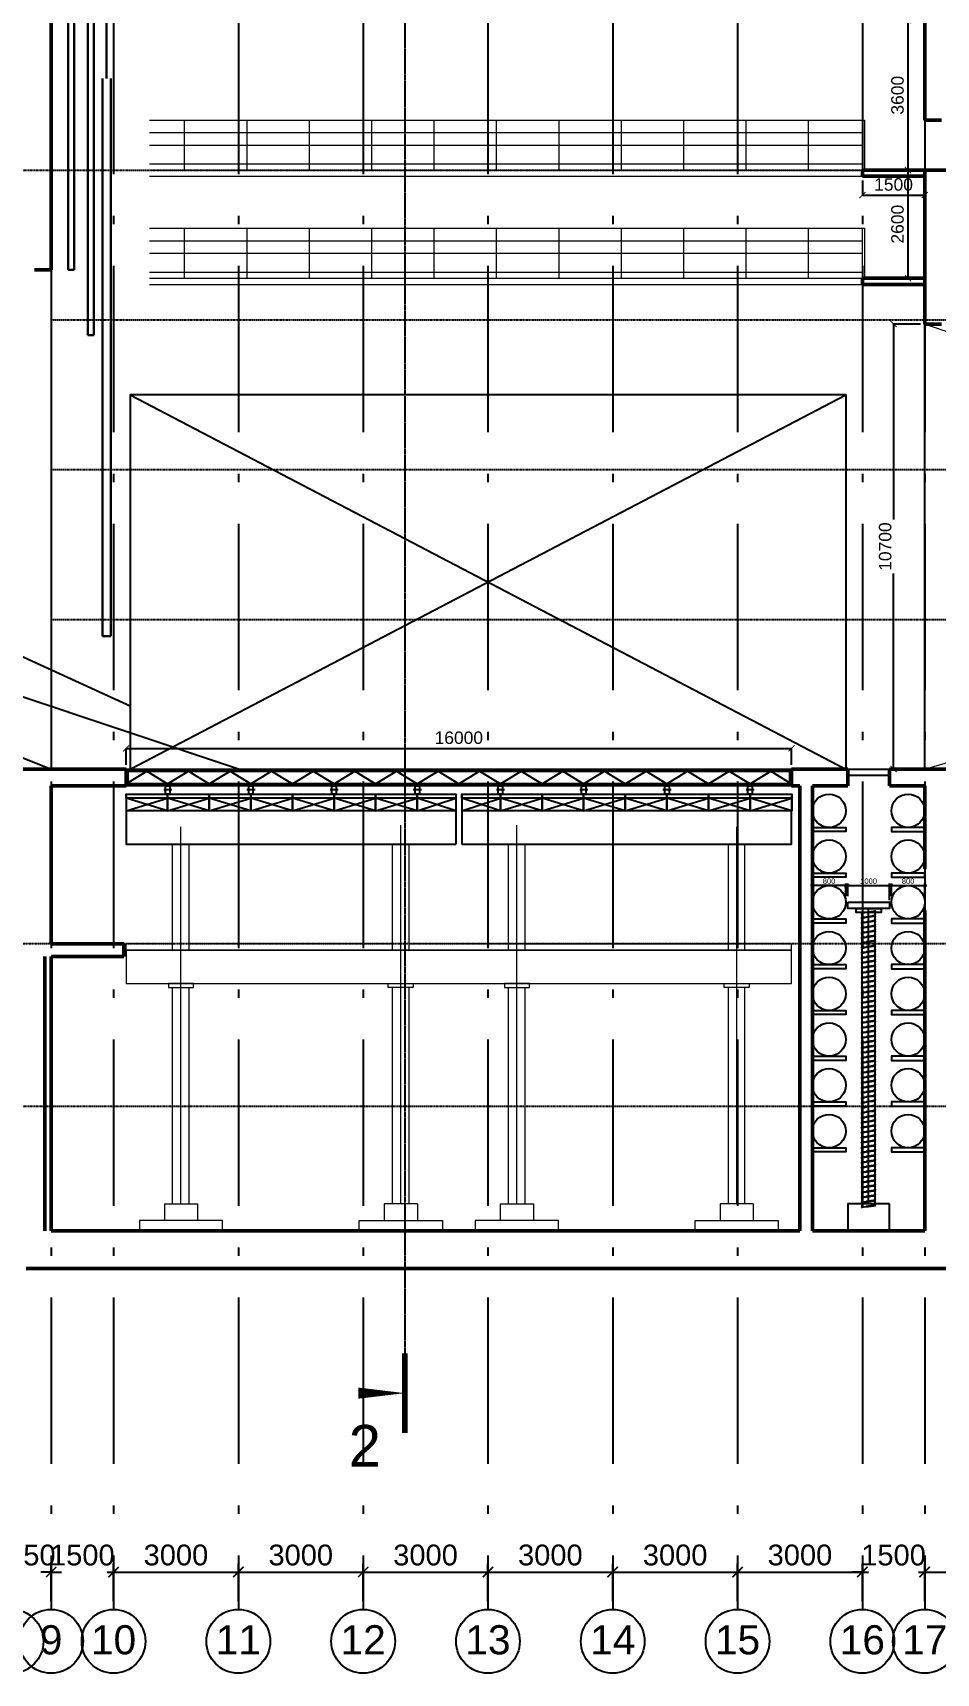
# Model space of a CAD drawing. Header units: millimetres. Extents: x 2558 to 253942, y 1343 to 186042.
# Drawn here: x 182560 to 204276, y 18686 to 58118 of the extents above; entities that cross this region are included whole.
import ezdxf
from ezdxf.enums import TextEntityAlignment as Align

# ---------------------------------------------------------------- set-up
doc = ezdxf.new("R2010")
doc.units = ezdxf.units.MM
for name, pattern in [('DASHED', [0.75, 0.5, -0.25]), ('DOT', [0.125, 0, -0.125]), ('OSY', [6200, 4000, -1000, 200, -1000])]:
    doc.linetypes.add(name, pattern=pattern)
for name, color, linetype in [('AKS-NUM', 3, 'Continuous'), ('axes', 40, 'OSY'), ('DIM', 4, 'Continuous'), ('dim100', 7, 'Continuous'), ('Light tech', 30, 'Continuous'), ('Mech', 7, 'Continuous'), ('P', 3, 'Continuous'), ('R', 7, 'Continuous')]:
    doc.layers.add(name, color=color, linetype=linetype)
for name, color, linetype, lineweight in [('FF', 7, 'Continuous', 20), ('ST', 5, 'Continuous', 50), ('Technology 2', 6, 'Continuous', 5), ('Wall', 5, 'Continuous', 50), ('Wall section', 4, 'Continuous', 30)]:
    doc.layers.add(name, color=color, linetype=linetype, lineweight=lineweight)
doc.styles.add('DIM100', font='arial.ttf')
doc.styles.add('dim200', font='arial.ttf')
doc.dimstyles.new('DIM 50', dxfattribs={"dimtxt": 130, "dimasz": 75, "dimexe": 50, "dimexo": 50, "dimgap": 40, "dimtad": 1, "dimdec": 0, "dimzin": 0, "dimdsep": 46, "dimtxsty": 'dim200', "dimblk": 'ARCHTICK', "dimcen": 50, "dimdle": 50, "dimclrd": 256, "dimclre": 256, "dimclrt": 256, "dimaunit": 1, "dimadec": 4, "dimazin": 0, "dimtfac": 1, "dimtdec": 0, "dimtix": 1, "dimtofl": 0, "dimtmove": 0, "dimatfit": 0, "dimldrblk": 'DOT', "dimfxl": 1, "dimtolj": 1, "dimtzin": 0, "dimarcsym": 0})
doc.dimstyles.new('DIM100', dxfattribs={"dimtxt": 300, "dimasz": 150, "dimexe": 0, "dimexo": 100, "dimgap": 100, "dimtad": 1, "dimdec": 0, "dimzin": 0, "dimdsep": 46, "dimtxsty": 'DIM100', "dimblk": 'ARCHTICK', "dimcen": 200, "dimdle": 0.5, "dimclrt": 256, "dimaunit": 1, "dimazin": 0, "dimtfac": 1, "dimtdec": 0, "dimtix": 1, "dimtofl": 0, "dimtmove": 2, "dimatfit": 0, "dimldrblk": 'DOT', "dimfxl": 0, "dimtvp": 1.5, "dimtolj": 1, "dimtzin": 0, "dimarcsym": 0})
doc.dimstyles.new('DIM200', dxfattribs={"dimtxt": 500, "dimasz": 250, "dimexe": 200, "dimexo": 200, "dimgap": 150, "dimtad": 1, "dimdec": 0, "dimzin": 0, "dimdsep": 46, "dimtxsty": 'dim200', "dimblk": 'ARCHTICK', "dimcen": 100, "dimdle": 150, "dimclrd": 256, "dimclre": 256, "dimclrt": 256, "dimaunit": 1, "dimadec": 4, "dimazin": 0, "dimtfac": 1, "dimtdec": 0, "dimtix": 1, "dimtofl": 0, "dimtmove": 0, "dimatfit": 0, "dimldrblk": 'DOT', "dimfxl": 200, "dimtolj": 1, "dimtzin": 0, "dimarcsym": 0})

# ---------------------------------------------------------------- blocks, each defined once
blk = doc.blocks.new('_ArchTick')
at = {"color": 0, "linetype": 'ByBlock', "const_width": 0.15}
blk.add_lwpolyline([(-0.5, -0.5), (0.5, 0.5)], dxfattribs=at)
blk = doc.blocks.new('*D434')
at = {"layer": 'Defpoints', "color": 0, "transparency": 16777216}
for p in [(203251, 51118), (204001, 51118), (204101, 40418)]:
    blk.add_point(p, dxfattribs=at)
at = {"layer": 'dim100', "color": 0, "lineweight": -2, "transparency": 16777216}
for p, q in [((203251, 51119), (203251, 46418)), ((203901, 51118), (203251, 51118)), ((203251, 40418), (203251, 45118)), ((204001, 40418), (203251, 40418))]:
    blk.add_line(p, q, dxfattribs=at)
at = {"layer": 'dim100', "color": 0, "lineweight": -2, "transparency": 16777216, "xscale": 150, "yscale": 150, "zscale": 150}
for p, rotation in [((203251, 51118), 90), ((203251, 40418), 270)]:
    blk.add_blockref('_ArchTick', p, dxfattribs=dict(at, rotation=rotation))
at = {"layer": 'dim100', "transparency": 16777216, "insert": (203051, 45768), "char_height": 300, "attachment_point": 5, "rotation": 90, "style": 'DIM100'}
blk.add_mtext('\\A1;10700', dxfattribs=at)
blk = doc.blocks.new('_Dot')
at = {"layer": 'P', "color": 0, "lineweight": -2}
blk.add_line((-0.5, 0), (-1, 0), dxfattribs=at)
at = {"layer": 'P', "color": 0, "const_width": 0.5}
blk.add_lwpolyline([(-0.25, 0, 1), (0.25, 0, 1)], format="xyb", close=True, dxfattribs=at)
blk = doc.blocks.new('vint')
blk.add_line((0, 0), (0, 120))
for points in [[(-175, 30), (-160, 40), (-120, 48), (-64, 54), (0, 60), (64, 66), (120, 72), (160, 80), (175, 90)], [(-175, 30), (-160, 19), (-160, -80)], [(-160, 19), (-146, 30), (-106, 40), (-51, 49), (13, 59), (61, 65)], [(175, -30), (160, -19), (160, 80)], [(-175, -90), (-160, -80), (-120, -72), (-64, -66), (0, -60), (64, -54), (120, -48), (160, -40), (175, -30)], [(160, -19), (146, -30), (106, -40), (51, -49), (-13, -59), (-61, -65)]]:
    blk.add_lwpolyline(points)
blk = doc.blocks.new('*D446')
at = {"layer": 'Defpoints', "color": 0, "transparency": 16777216}
for p in [(203151, 37618), (202151, 37318), (203151, 37218)]:
    blk.add_point(p, dxfattribs=at)
at = {"layer": 'Technology 2', "lineweight": -2, "transparency": 16777216}
for p, q in [((202101, 37618), (203201, 37618)), ((202151, 37368), (202151, 37668)), ((203151, 37268), (203151, 37668))]:
    blk.add_line(p, q, dxfattribs=at)
at = {"layer": 'Technology 2', "lineweight": -2, "transparency": 16777216, "xscale": 75, "yscale": 75, "zscale": 75, "rotation": 180}
blk.add_blockref('_ArchTick', (202151, 37618), dxfattribs=at)
at = {"layer": 'Technology 2', "lineweight": -2, "transparency": 16777216, "xscale": 75, "yscale": 75, "zscale": 75}
blk.add_blockref('_ArchTick', (203151, 37618), dxfattribs=at)
at = {"layer": 'Technology 2', "transparency": 16777216, "insert": (202651, 37724), "char_height": 130, "attachment_point": 5, "style": 'dim200'}
blk.add_mtext('\\A1;1000', dxfattribs=at)
blk = doc.blocks.new('*D437')
at = {"layer": 'Defpoints', "color": 0, "transparency": 16777216}
for p in [(200801, 40918), (184801, 40418), (200801, 40418)]:
    blk.add_point(p, dxfattribs=at)
at = {"layer": 'dim100', "color": 0, "lineweight": -2, "transparency": 16777216}
for p, q in [((184801, 40518), (184801, 40918)), ((184801, 40918), (200802, 40918)), ((200801, 40518), (200801, 40918))]:
    blk.add_line(p, q, dxfattribs=at)
at = {"layer": 'dim100', "color": 0, "lineweight": -2, "transparency": 16777216, "xscale": 150, "yscale": 150, "zscale": 150, "rotation": 180}
blk.add_blockref('_ArchTick', (184801, 40918), dxfattribs=at)
at = {"layer": 'dim100', "color": 0, "lineweight": -2, "transparency": 16777216, "xscale": 150, "yscale": 150, "zscale": 150}
blk.add_blockref('_ArchTick', (200801, 40918), dxfattribs=at)
at = {"layer": 'dim100', "transparency": 16777216, "insert": (192801, 41171), "char_height": 300, "attachment_point": 5, "style": 'DIM100'}
blk.add_mtext('\\A1;16000', dxfattribs=at)
blk = doc.blocks.new('*D423')
at = {"layer": 'Defpoints', "color": 0, "transparency": 16777216}
for p in [(202501, 54668), (204001, 54218), (204001, 54039)]:
    blk.add_point(p, dxfattribs=at)
at = {"layer": 'FF', "color": 0, "lineweight": -2, "transparency": 16777216}
for p, q in [((202501, 54568), (202501, 54218)), ((202501, 54218), (204002, 54218)), ((204001, 54139), (204001, 54218))]:
    blk.add_line(p, q, dxfattribs=at)
at = {"layer": 'FF', "color": 0, "lineweight": -2, "transparency": 16777216, "xscale": 150, "yscale": 150, "zscale": 150, "rotation": 180}
blk.add_blockref('_ArchTick', (202501, 54218), dxfattribs=at)
at = {"layer": 'FF', "color": 0, "lineweight": -2, "transparency": 16777216, "xscale": 150, "yscale": 150, "zscale": 150}
blk.add_blockref('_ArchTick', (204001, 54218), dxfattribs=at)
at = {"layer": 'FF', "transparency": 16777216, "insert": (203251, 54471), "char_height": 300, "attachment_point": 5, "style": 'DIM100'}
blk.add_mtext('\\A1;1500', dxfattribs=at)
blk = doc.blocks.new('*D407')
at = {"layer": 'Defpoints', "color": 0, "transparency": 16777216}
for p in [(210001, 21118), (204001, 20218), (210001, 20218)]:
    blk.add_point(p, dxfattribs=at)
at = {"layer": 'DIM', "lineweight": -2, "transparency": 16777216}
for p, q in [((204001, 20418), (204001, 21318)), ((210001, 20418), (210001, 21318)), ((203851, 21118), (210151, 21118))]:
    blk.add_line(p, q, dxfattribs=at)
at = {"layer": 'DIM', "lineweight": -2, "transparency": 16777216, "xscale": 250, "yscale": 250, "zscale": 250, "rotation": 180}
blk.add_blockref('_ArchTick', (204001, 21118), dxfattribs=at)
at = {"layer": 'DIM', "lineweight": -2, "transparency": 16777216, "xscale": 250, "yscale": 250, "zscale": 250}
blk.add_blockref('_ArchTick', (210001, 21118), dxfattribs=at)
at = {"layer": 'DIM', "transparency": 16777216, "insert": (207001, 21523), "char_height": 500, "attachment_point": 5, "style": 'dim200'}
blk.add_mtext('\\A1;6000', dxfattribs=at)
blk = doc.blocks.new('*D408')
at = {"layer": 'Defpoints', "color": 0, "transparency": 16777216}
for p in [(187501, 21118), (184501, 20218), (187501, 20218)]:
    blk.add_point(p, dxfattribs=at)
at = {"layer": 'DIM', "lineweight": -2, "transparency": 16777216}
for p, q in [((184501, 20418), (184501, 21318)), ((187501, 20418), (187501, 21318)), ((184351, 21118), (187651, 21118))]:
    blk.add_line(p, q, dxfattribs=at)
at = {"layer": 'DIM', "lineweight": -2, "transparency": 16777216, "xscale": 250, "yscale": 250, "zscale": 250, "rotation": 180}
blk.add_blockref('_ArchTick', (184501, 21118), dxfattribs=at)
at = {"layer": 'DIM', "lineweight": -2, "transparency": 16777216, "xscale": 250, "yscale": 250, "zscale": 250}
blk.add_blockref('_ArchTick', (187501, 21118), dxfattribs=at)
at = {"layer": 'DIM', "transparency": 16777216, "insert": (186001, 21524), "char_height": 500, "attachment_point": 5, "style": 'dim200'}
blk.add_mtext('\\A1;3000', dxfattribs=at)
blk = doc.blocks.new('*D414')
at = {"layer": 'Defpoints', "color": 0, "transparency": 16777216}
for p in [(196501, 21118), (193501, 20218), (196501, 20218)]:
    blk.add_point(p, dxfattribs=at)
at = {"layer": 'DIM', "lineweight": -2, "transparency": 16777216}
for p, q in [((193501, 20418), (193501, 21318)), ((196501, 20418), (196501, 21318)), ((193351, 21118), (196651, 21118))]:
    blk.add_line(p, q, dxfattribs=at)
at = {"layer": 'DIM', "lineweight": -2, "transparency": 16777216, "xscale": 250, "yscale": 250, "zscale": 250, "rotation": 180}
blk.add_blockref('_ArchTick', (193501, 21118), dxfattribs=at)
at = {"layer": 'DIM', "lineweight": -2, "transparency": 16777216, "xscale": 250, "yscale": 250, "zscale": 250}
blk.add_blockref('_ArchTick', (196501, 21118), dxfattribs=at)
at = {"layer": 'DIM', "transparency": 16777216, "insert": (195001, 21524), "char_height": 500, "attachment_point": 5, "style": 'dim200'}
blk.add_mtext('\\A1;3000', dxfattribs=at)
blk = doc.blocks.new('*D415')
at = {"layer": 'Defpoints', "color": 0, "transparency": 16777216}
for p in [(199501, 21118), (196501, 20218), (199501, 20218)]:
    blk.add_point(p, dxfattribs=at)
at = {"layer": 'DIM', "lineweight": -2, "transparency": 16777216}
for p, q in [((196501, 20418), (196501, 21318)), ((199501, 20418), (199501, 21318)), ((196351, 21118), (199651, 21118))]:
    blk.add_line(p, q, dxfattribs=at)
at = {"layer": 'DIM', "lineweight": -2, "transparency": 16777216, "xscale": 250, "yscale": 250, "zscale": 250, "rotation": 180}
blk.add_blockref('_ArchTick', (196501, 21118), dxfattribs=at)
at = {"layer": 'DIM', "lineweight": -2, "transparency": 16777216, "xscale": 250, "yscale": 250, "zscale": 250}
blk.add_blockref('_ArchTick', (199501, 21118), dxfattribs=at)
at = {"layer": 'DIM', "transparency": 16777216, "insert": (198001, 21524), "char_height": 500, "attachment_point": 5, "style": 'dim200'}
blk.add_mtext('\\A1;3000', dxfattribs=at)
blk = doc.blocks.new('*D417')
at = {"layer": 'Defpoints', "color": 0, "transparency": 16777216}
for p in [(204001, 21118), (202501, 20218), (204001, 20218)]:
    blk.add_point(p, dxfattribs=at)
at = {"layer": 'DIM', "lineweight": -2, "transparency": 16777216}
for p, q in [((202501, 20418), (202501, 21318)), ((204001, 20418), (204001, 21318)), ((202501, 21118), (202251, 21118)), ((204001, 21118), (204251, 21118))]:
    blk.add_line(p, q, dxfattribs=at)
at = {"layer": 'DIM', "lineweight": -2, "transparency": 16777216, "xscale": 250, "yscale": 250, "zscale": 250}
blk.add_blockref('_ArchTick', (202501, 21118), dxfattribs=at)
at = {"layer": 'DIM', "lineweight": -2, "transparency": 16777216, "xscale": 250, "yscale": 250, "zscale": 250, "rotation": 180}
blk.add_blockref('_ArchTick', (204001, 21118), dxfattribs=at)
at = {"layer": 'DIM', "transparency": 16777216, "insert": (203251, 21523), "char_height": 500, "attachment_point": 5, "style": 'dim200'}
blk.add_mtext('\\A1;1500', dxfattribs=at)
blk = doc.blocks.new('*D418')
at = {"layer": 'Defpoints', "color": 0, "transparency": 16777216}
for p in [(202501, 21118), (199501, 20218), (202501, 20218)]:
    blk.add_point(p, dxfattribs=at)
at = {"layer": 'DIM', "lineweight": -2, "transparency": 16777216}
for p, q in [((199501, 20418), (199501, 21318)), ((202501, 20418), (202501, 21318)), ((199351, 21118), (202651, 21118))]:
    blk.add_line(p, q, dxfattribs=at)
at = {"layer": 'DIM', "lineweight": -2, "transparency": 16777216, "xscale": 250, "yscale": 250, "zscale": 250, "rotation": 180}
blk.add_blockref('_ArchTick', (199501, 21118), dxfattribs=at)
at = {"layer": 'DIM', "lineweight": -2, "transparency": 16777216, "xscale": 250, "yscale": 250, "zscale": 250}
blk.add_blockref('_ArchTick', (202501, 21118), dxfattribs=at)
at = {"layer": 'DIM', "transparency": 16777216, "insert": (201001, 21524), "char_height": 500, "attachment_point": 5, "style": 'dim200'}
blk.add_mtext('\\A1;3000', dxfattribs=at)
blk = doc.blocks.new('*D419')
at = {"layer": 'Defpoints', "color": 0, "transparency": 16777216}
for p in [(190501, 21118), (187501, 20218), (190501, 20218)]:
    blk.add_point(p, dxfattribs=at)
at = {"layer": 'DIM', "lineweight": -2, "transparency": 16777216}
for p, q in [((187501, 20418), (187501, 21318)), ((190501, 20418), (190501, 21318)), ((187351, 21118), (190651, 21118))]:
    blk.add_line(p, q, dxfattribs=at)
at = {"layer": 'DIM', "lineweight": -2, "transparency": 16777216, "xscale": 250, "yscale": 250, "zscale": 250, "rotation": 180}
blk.add_blockref('_ArchTick', (187501, 21118), dxfattribs=at)
at = {"layer": 'DIM', "lineweight": -2, "transparency": 16777216, "xscale": 250, "yscale": 250, "zscale": 250}
blk.add_blockref('_ArchTick', (190501, 21118), dxfattribs=at)
at = {"layer": 'DIM', "transparency": 16777216, "insert": (189001, 21524), "char_height": 500, "attachment_point": 5, "style": 'dim200'}
blk.add_mtext('\\A1;3000', dxfattribs=at)
blk = doc.blocks.new('*D420')
at = {"layer": 'Defpoints', "color": 0, "transparency": 16777216}
for p in [(193501, 21118), (190501, 20218), (193501, 20218)]:
    blk.add_point(p, dxfattribs=at)
at = {"layer": 'DIM', "lineweight": -2, "transparency": 16777216}
for p, q in [((190501, 20418), (190501, 21318)), ((193501, 20418), (193501, 21318)), ((190351, 21118), (193651, 21118))]:
    blk.add_line(p, q, dxfattribs=at)
at = {"layer": 'DIM', "lineweight": -2, "transparency": 16777216, "xscale": 250, "yscale": 250, "zscale": 250, "rotation": 180}
blk.add_blockref('_ArchTick', (190501, 21118), dxfattribs=at)
at = {"layer": 'DIM', "lineweight": -2, "transparency": 16777216, "xscale": 250, "yscale": 250, "zscale": 250}
blk.add_blockref('_ArchTick', (193501, 21118), dxfattribs=at)
at = {"layer": 'DIM', "transparency": 16777216, "insert": (192001, 21524), "char_height": 500, "attachment_point": 5, "style": 'dim200'}
blk.add_mtext('\\A1;3000', dxfattribs=at)
blk = doc.blocks.new('*D481')
at = {"layer": 'Defpoints', "color": 0, "transparency": 16777216}
for p in [(201301, 37618), (201301, 37318), (202101, 37318)]:
    blk.add_point(p, dxfattribs=at)
at = {"layer": 'Technology 2', "lineweight": -2, "transparency": 16777216}
for p, q in [((202151, 37618), (201251, 37618)), ((201301, 37368), (201301, 37668)), ((202101, 37368), (202101, 37668))]:
    blk.add_line(p, q, dxfattribs=at)
at = {"layer": 'Technology 2', "lineweight": -2, "transparency": 16777216, "xscale": 75, "yscale": 75, "zscale": 75, "rotation": 180}
blk.add_blockref('_ArchTick', (201301, 37618), dxfattribs=at)
at = {"layer": 'Technology 2', "lineweight": -2, "transparency": 16777216, "xscale": 75, "yscale": 75, "zscale": 75}
blk.add_blockref('_ArchTick', (202101, 37618), dxfattribs=at)
at = {"layer": 'Technology 2', "transparency": 16777216, "insert": (201701, 37724), "char_height": 130, "attachment_point": 5, "style": 'dim200'}
blk.add_mtext('\\A1;800', dxfattribs=at)
blk = doc.blocks.new('*D287')
at = {"layer": 'Defpoints', "color": 0, "transparency": 16777216}
for p in [(203101, 58418), (203600, 58418), (203101, 54818)]:
    blk.add_point(p, dxfattribs=at)
at = {"layer": 'dim100', "color": 0, "lineweight": -2, "transparency": 16777216}
for p, q in [((203201, 58418), (203600, 58418)), ((203600, 54818), (203600, 58419)), ((203201, 54818), (203600, 54818))]:
    blk.add_line(p, q, dxfattribs=at)
at = {"layer": 'dim100', "color": 0, "lineweight": -2, "transparency": 16777216, "xscale": 150, "yscale": 150, "zscale": 150}
for p, rotation in [((203600, 58418), 90), ((203600, 54818), 270)]:
    blk.add_blockref('_ArchTick', p, dxfattribs=dict(at, rotation=rotation))
at = {"layer": 'dim100', "transparency": 16777216, "insert": (203347, 56618), "char_height": 300, "attachment_point": 5, "rotation": 90, "style": 'DIM100'}
blk.add_mtext('\\A1;3600', dxfattribs=at)
blk = doc.blocks.new('*D294')
at = {"layer": 'Defpoints', "color": 0, "transparency": 16777216}
for p in [(203251, 54818), (203600, 54818), (203251, 52218)]:
    blk.add_point(p, dxfattribs=at)
at = {"layer": 'FF', "color": 0, "lineweight": -2, "transparency": 16777216}
for p, q in [((203351, 54818), (203600, 54818)), ((203600, 52218), (203600, 54819)), ((203351, 52218), (203600, 52218))]:
    blk.add_line(p, q, dxfattribs=at)
at = {"layer": 'FF', "color": 0, "lineweight": -2, "transparency": 16777216, "xscale": 150, "yscale": 150, "zscale": 150}
for p, rotation in [((203600, 54818), 90), ((203600, 52218), 270)]:
    blk.add_blockref('_ArchTick', p, dxfattribs=dict(at, rotation=rotation))
at = {"layer": 'FF', "transparency": 16777216, "insert": (203347, 53518), "char_height": 300, "attachment_point": 5, "rotation": 90, "style": 'DIM100'}
blk.add_mtext('\\A1;2600', dxfattribs=at)
blk = doc.blocks.new('*D326')
at = {"layer": 'Defpoints', "color": 0, "transparency": 16777216}
for p in [(204001, 37618), (203201, 37318), (204001, 37318)]:
    blk.add_point(p, dxfattribs=at)
at = {"layer": 'Technology 2', "lineweight": -2, "transparency": 16777216}
for p, q in [((203151, 37618), (204051, 37618)), ((203201, 37368), (203201, 37668)), ((204001, 37368), (204001, 37668))]:
    blk.add_line(p, q, dxfattribs=at)
at = {"layer": 'Technology 2', "lineweight": -2, "transparency": 16777216, "xscale": 75, "yscale": 75, "zscale": 75, "rotation": 180}
blk.add_blockref('_ArchTick', (203201, 37618), dxfattribs=at)
at = {"layer": 'Technology 2', "lineweight": -2, "transparency": 16777216, "xscale": 75, "yscale": 75, "zscale": 75}
blk.add_blockref('_ArchTick', (204001, 37618), dxfattribs=at)
at = {"layer": 'Technology 2', "transparency": 16777216, "insert": (203601, 37724), "char_height": 130, "attachment_point": 5, "style": 'dim200'}
blk.add_mtext('\\A1;800', dxfattribs=at)
blk = doc.blocks.new('*D331')
at = {"layer": 'Defpoints', "color": 0, "transparency": 16777216}
for p in [(184501, 21118), (183001, 20218), (184501, 20218)]:
    blk.add_point(p, dxfattribs=at)
at = {"layer": 'DIM', "lineweight": -2, "transparency": 16777216}
for p, q in [((183001, 20418), (183001, 21318)), ((184501, 20418), (184501, 21318)), ((183001, 21118), (182751, 21118)), ((184501, 21118), (184751, 21118))]:
    blk.add_line(p, q, dxfattribs=at)
at = {"layer": 'DIM', "lineweight": -2, "transparency": 16777216, "xscale": 250, "yscale": 250, "zscale": 250}
blk.add_blockref('_ArchTick', (183001, 21118), dxfattribs=at)
at = {"layer": 'DIM', "lineweight": -2, "transparency": 16777216, "xscale": 250, "yscale": 250, "zscale": 250, "rotation": 180}
blk.add_blockref('_ArchTick', (184501, 21118), dxfattribs=at)
at = {"layer": 'DIM', "transparency": 16777216, "insert": (183751, 21523), "char_height": 500, "attachment_point": 5, "style": 'dim200'}
blk.add_mtext('\\A1;1500', dxfattribs=at)
blk = doc.blocks.new('*D333')
at = {"layer": 'Defpoints', "color": 0, "transparency": 16777216}
for p in [(183001, 21118), (182051, 20218), (183001, 20218)]:
    blk.add_point(p, dxfattribs=at)
at = {"layer": 'DIM', "lineweight": -2, "transparency": 16777216}
for p, q in [((182051, 20418), (182051, 21318)), ((183001, 20418), (183001, 21318)), ((182051, 21118), (181801, 21118)), ((183001, 21118), (183251, 21118))]:
    blk.add_line(p, q, dxfattribs=at)
at = {"layer": 'DIM', "lineweight": -2, "transparency": 16777216, "xscale": 250, "yscale": 250, "zscale": 250}
blk.add_blockref('_ArchTick', (182051, 21118), dxfattribs=at)
at = {"layer": 'DIM', "lineweight": -2, "transparency": 16777216, "xscale": 250, "yscale": 250, "zscale": 250, "rotation": 180}
blk.add_blockref('_ArchTick', (183001, 21118), dxfattribs=at)
at = {"layer": 'DIM', "transparency": 16777216, "insert": (182526, 21523), "char_height": 500, "attachment_point": 5, "style": 'dim200'}
blk.add_mtext('\\A1;950', dxfattribs=at)

msp = doc.modelspace()

# ---------------------------------------------------------------- linework, layer by layer
at = {"layer": 'AKS-NUM'}
for centre in [(182051.1, 19452.2), (183001.1, 19452.2), (184501.1, 19452.2), (187501.1, 19452.2), (190501.1, 19452.2), (193501.1, 19452.2), (196501.1, 19452.2), (199501.1, 19452.2), (202501.1, 19452.2), (204001.1, 19452.2)]:
    msp.add_circle(centre, 765.9, dxfattribs=at)
at = {"layer": 'axes'}
for p, q in [((183001.4, 77318.1), (183001.4, 20218.1)), ((184501.4, 77318.1), (184501.4, 20218.1)), ((187501.4, 77318.1), (187501.4, 20218.1)), ((190501.4, 77318.1), (190501.4, 20218.1)), ((196501.4, 77318.1), (196501.4, 20218.1)), ((199501.4, 77318.1), (199501.4, 20218.1)), ((202501.4, 77318.1), (202501.4, 20218.1)), ((204001.4, 77318.1), (204001.4, 20218.1))]:
    msp.add_line(p, q, dxfattribs=at)
at = {"layer": 'axes', "color": 7}
msp.add_line((193501.4, 77318.1), (193501.4, 20218.1), dxfattribs=at)
at = {"layer": 'axes', "linetype": 'DOT'}
for p, q in [((126751.4, 54818.1), (249501.4, 54818.1)), ((183001.4, 51218.1), (249501.4, 51218.1)), ((183001.4, 47618.1), (249501.4, 47618.1)), ((183001.4, 44018.1), (249501.4, 44018.1)), ((248751.4, 36218.1), (126751.4, 36218.1)), ((126751.4, 32318.1), (249501.4, 32318.1))]:
    msp.add_line(p, q, dxfattribs=at)
at = {"layer": 'FF', "linetype": 'Continuous', "lineweight": 20}
for p, q in [((185367.1, 56018.1), (202501.4, 56018.1)), ((186201.4, 56018.1), (186201.4, 54818.1)), ((187701.4, 56018.1), (187701.4, 54818.1)), ((189201.4, 56018.1), (189201.4, 54818.1)), ((190701.4, 56018.1), (190701.4, 54818.1)), ((192201.4, 56018.1), (192201.4, 54818.1)), ((193701.4, 56018.1), (193701.4, 54818.1)), ((195201.4, 56018.1), (195201.4, 54818.1)), ((196701.4, 56018.1), (196701.4, 54818.1)), ((198201.4, 56018.1), (198201.4, 54818.1)), ((199701.4, 56018.1), (199701.4, 54818.1)), ((201201.4, 56018.1), (201201.4, 54818.1)), ((202501.4, 54818.1), (202501.4, 56018.1)), ((202501.4, 56018.1), (202551.4, 56018.1)), ((202551.4, 56018.1), (202551.4, 54818.1)), ((185367.1, 55718.1), (202501.4, 55718.1)), ((185367.1, 55418.1), (202501.4, 55418.1)), ((185367.1, 54968.1), (202501.4, 54968.1)), ((185367.1, 54818.1), (202501.4, 54818.1)), ((202551.4, 54818.1), (202501.4, 54818.1)), ((185367.1, 54668.1), (202501.4, 54668.1)), ((185367.1, 53418.1), (202501.4, 53418.1)), ((186201.4, 53418.1), (186201.4, 52218.1)), ((187701.4, 53418.1), (187701.4, 52218.1)), ((189201.4, 53418.1), (189201.4, 52218.1)), ((190701.4, 53418.1), (190701.4, 52218.1)), ((192201.4, 53418.1), (192201.4, 52218.1)), ((193701.4, 53418.1), (193701.4, 52218.1)), ((195201.4, 53418.1), (195201.4, 52218.1)), ((196701.4, 53418.1), (196701.4, 52218.1)), ((198201.4, 53418.1), (198201.4, 52218.1)), ((199701.4, 53418.1), (199701.4, 52218.1)), ((201201.4, 53418.1), (201201.4, 52218.1)), ((202501.4, 52218.1), (202501.4, 53418.1)), ((202501.4, 53418.1), (202551.4, 53418.1)), ((202551.4, 53418.1), (202551.4, 52218.1)), ((185367.1, 53118.1), (202501.4, 53118.1)), ((185367.1, 52818.1), (202501.4, 52818.1)), ((185367.1, 52368.1), (202501.4, 52368.1)), ((185367.1, 52218.1), (202501.4, 52218.1)), ((185367.1, 52068.1), (202501.4, 52068.1)), ((202551.4, 52218.1), (202501.4, 52218.1))]:
    msp.add_line(p, q, dxfattribs=at)
at = {"layer": 'Light tech'}
msp.add_line((155188.4, 55502), (184915.4, 41931.3), dxfattribs=at)
at = {"layer": 'Light tech', "ltscale": 0.5}
msp.add_lwpolyline([(154952.3, 51665.4), (183001.4, 40418.1)], dxfattribs=at)
at = {"layer": 'Light tech'}
msp.add_lwpolyline([(187501.4, 40418.1), (154901.5, 51317.8), (181001.4, 40418.1), (154901.5, 51317.8), (177001.4, 40418.1)], dxfattribs=at)
at = {"layer": 'Mech'}
for points in [[(202351.4, 37068.1), (202951.4, 37068.1), (202951.4, 36968.1), (202351.4, 36968.1)], [(203151.4, 29968.1), (202151.4, 29968.1), (202151.4, 29318.1), (203151.4, 29318.1)]]:
    msp.add_lwpolyline(points, close=True, dxfattribs=at)
for centre in [(201701.4, 39418.1), (203601.4, 39418.1), (201701.4, 38318.1), (203601.4, 38318.1), (201701.4, 37218.1), (203601.4, 37218.1), (201701.4, 36118.1), (203601.4, 36118.1), (201701.4, 35018.1), (203601.4, 35018.1), (201701.4, 33918.1), (203601.4, 33918.1), (201701.4, 32818.1), (203601.4, 32818.1), (201701.4, 31718.1), (203601.4, 31718.1)]:
    msp.add_circle(centre, 400, dxfattribs=at)
at = {"layer": 'P'}
for p, q in [((183001.4, 52418.1), (183001.4, 40418.1)), ((204001.4, 40418.1), (204001.4, 51118.1)), ((184901.4, 49418.1), (184901.4, 40418.1)), ((202101.4, 49418.1), (185201.4, 49418.1)), ((202101.4, 49418.1), (202101.4, 40418.1)), ((126751.4, 40418.1), (247551.4, 40418.1)), ((184801.4, 40418.1), (200801.4, 40418.1)), ((200801.4, 40018.1), (184801.4, 40018.1)), ((185902, 39918.1), (185707.5, 39918.1)), ((187902, 39918.1), (187707.5, 39918.1)), ((189902, 39918.1), (189707.5, 39918.1)), ((191902, 39918.1), (191707.5, 39918.1)), ((193902, 39918.1), (193707.5, 39918.1)), ((195902, 39918.1), (195707.5, 39918.1)), ((197903.3, 39918.1), (197708.9, 39918.1)), ((199902, 39918.1), (199707.5, 39918.1)), ((184801.4, 39818.1), (184801.4, 39418.1)), ((185801.4, 39418.1), (185801.4, 39818.1)), ((185801.4, 39818.1), (185801.4, 39418.1)), ((186801.4, 39418.1), (186801.4, 39818.1)), ((186801.4, 39818.1), (186801.4, 39418.1)), ((187801.4, 39418.1), (187801.4, 39818.1)), ((187801.4, 39818.1), (187801.4, 39418.1)), ((188801.4, 39418.1), (188801.4, 39818.1)), ((188801.4, 39818.1), (188801.4, 39418.1)), ((189801.4, 39418.1), (189801.4, 39818.1)), ((189801.4, 39818.1), (189801.4, 39418.1)), ((190801.4, 39418.1), (190801.4, 39818.1)), ((190801.4, 39818.1), (190801.4, 39418.1)), ((191801.4, 39418.1), (191801.4, 39818.1)), ((191801.4, 39818.1), (191801.4, 39418.1)), ((192725.9, 39818.1), (192725.9, 38618.1)), ((192876.9, 39818.1), (192876.9, 38618.1)), ((193801.4, 39418.1), (193801.4, 39818.1)), ((193801.4, 39818.1), (193801.4, 39418.1)), ((194801.4, 39418.1), (194801.4, 39818.1)), ((194801.4, 39818.1), (194801.4, 39418.1)), ((195801.4, 39418.1), (195801.4, 39818.1)), ((195801.4, 39818.1), (195801.4, 39418.1)), ((196801.4, 39418.1), (196801.4, 39818.1)), ((196801.4, 39818.1), (196801.4, 39418.1)), ((197801.4, 39418.1), (197801.4, 39818.1)), ((197802.7, 39818.1), (197802.7, 39418.1)), ((198802.7, 39418.1), (198802.7, 39818.1)), ((198802.7, 39818.1), (198802.7, 39418.1)), ((199802.7, 39418.1), (199802.7, 39818.1)), ((199802.7, 39818.1), (199802.7, 39418.1)), ((200802.7, 39418.1), (200802.7, 39818.1))]:
    msp.add_line(p, q, dxfattribs=at)
for points in [[(184901.4, 40418.1), (202101.4, 49418.1), (184901.4, 49418.1), (202101.4, 40418.1)], [(184801.4, 40068.1), (185301.4, 40368.1), (185801.4, 40068.1), (186301.4, 40368.1), (186801.4, 40068.1), (187301.4, 40368.1), (187801.4, 40068.1), (188301.4, 40368.1), (188801.4, 40068.1), (189301.4, 40368.1), (189801.4, 40068.1), (190301.4, 40368.1), (190801.4, 40068.1), (191301.4, 40368.1), (191801.4, 40068.1), (192301.4, 40368.1), (192801.4, 40068.1), (193301.4, 40368.1), (193801.4, 40068.1), (194301.4, 40368.1), (194801.4, 40068.1), (195301.4, 40368.1), (195801.4, 40068.1), (196301.4, 40368.1), (196801.4, 40068.1), (197301.4, 40368.1), (197801.4, 40068.1), (198301.4, 40368.1), (198801.4, 40068.1), (199301.4, 40368.1), (199801.4, 40068.1), (200301.4, 40368.1), (200801.4, 40068.1)], [(184801.4, 39418.1), (185801.4, 39718.1), (184801.4, 39718.1), (184801.4, 39818.1), (185801.4, 39818.1), (185801.4, 39418.1), (184801.4, 39718.1)], [(185801.4, 39418.1), (186801.4, 39718.1), (185801.4, 39718.1), (185801.4, 39818.1), (186801.4, 39818.1), (186801.4, 39418.1), (185801.4, 39718.1)], [(186801.4, 39418.1), (187801.4, 39718.1), (186801.4, 39718.1), (186801.4, 39818.1), (187801.4, 39818.1), (187801.4, 39418.1), (186801.4, 39718.1)], [(187801.4, 39418.1), (188801.4, 39718.1), (187801.4, 39718.1), (187801.4, 39818.1), (188801.4, 39818.1), (188801.4, 39418.1), (187801.4, 39718.1)], [(188801.4, 39418.1), (189801.4, 39718.1), (188801.4, 39718.1), (188801.4, 39818.1), (189801.4, 39818.1), (189801.4, 39418.1), (188801.4, 39718.1)], [(189801.4, 39418.1), (190801.4, 39718.1), (189801.4, 39718.1), (189801.4, 39818.1), (190801.4, 39818.1), (190801.4, 39418.1), (189801.4, 39718.1)], [(190801.4, 39418.1), (191801.4, 39718.1), (190801.4, 39718.1), (190801.4, 39818.1), (191801.4, 39818.1), (191801.4, 39418.1), (190801.4, 39718.1)], [(191801.4, 39418.1), (192725.9, 39718.1), (191801.4, 39718.1), (191801.4, 39818.1), (192725.9, 39818.1), (192725.9, 39418.1), (191801.4, 39718.1)], [(192876.9, 39418.1), (193801.4, 39718.1), (192876.9, 39718.1), (192876.9, 39818.1), (193801.4, 39818.1), (193801.4, 39418.1), (192876.9, 39718.1)], [(193801.4, 39418.1), (194801.4, 39718.1), (193801.4, 39718.1), (193801.4, 39818.1), (194801.4, 39818.1), (194801.4, 39418.1), (193801.4, 39718.1)], [(194801.4, 39418.1), (195801.4, 39718.1), (194801.4, 39718.1), (194801.4, 39818.1), (195801.4, 39818.1), (195801.4, 39418.1), (194801.4, 39718.1)], [(195801.4, 39418.1), (196801.4, 39718.1), (195801.4, 39718.1), (195801.4, 39818.1), (196801.4, 39818.1), (196801.4, 39418.1), (195801.4, 39718.1)], [(196801.4, 39418.1), (197801.4, 39718.1), (196801.4, 39718.1), (196801.4, 39818.1), (197801.4, 39818.1), (197801.4, 39418.1), (196801.4, 39718.1)], [(197802.7, 39418.1), (198802.7, 39718.1), (197802.7, 39718.1), (197802.7, 39818.1), (198802.7, 39818.1), (198802.7, 39418.1), (197802.7, 39718.1)], [(198802.7, 39418.1), (199802.7, 39718.1), (198802.7, 39718.1), (198802.7, 39818.1), (199802.7, 39818.1), (199802.7, 39418.1), (198802.7, 39718.1)], [(199802.7, 39418.1), (200802.7, 39718.1), (199802.7, 39718.1), (199802.7, 39818.1), (200802.7, 39818.1), (200802.7, 39418.1), (199802.7, 39718.1)], [(192725.9, 39418.1), (184801.4, 39418.1), (184801.4, 38618.1), (192725.9, 38618.1)], [(192876.9, 38618.1), (200801.4, 38618.1), (200801.4, 39418.1), (192876.9, 39418.1)]]:
    msp.add_lwpolyline(points, dxfattribs=at)
for points in [[(184801.4, 40418.1), (200801.4, 40418.1), (200801.4, 40018.1), (184801.4, 40018.1)], [(184851.4, 40368.1), (200751.4, 40368.1), (200751.4, 40068.1), (184851.4, 40068.1)], [(202151.4, 40418.1), (203151.4, 40418.1), (203151.4, 40268.1), (202151.4, 40268.1)], [(185750.1, 40018.1), (185852.7, 40018.1), (185852.7, 39818.1), (185750.1, 39818.1)], [(187750.1, 40018.1), (187852.7, 40018.1), (187852.7, 39818.1), (187750.1, 39818.1)], [(189750.1, 40018.1), (189852.7, 40018.1), (189852.7, 39818.1), (189750.1, 39818.1)], [(191750.1, 40018.1), (191852.7, 40018.1), (191852.7, 39818.1), (191750.1, 39818.1)], [(193750.1, 40018.1), (193852.7, 40018.1), (193852.7, 39818.1), (193750.1, 39818.1)], [(195750.1, 40018.1), (195852.7, 40018.1), (195852.7, 39818.1), (195750.1, 39818.1)], [(197751.4, 40018.1), (197854, 40018.1), (197854, 39818.1), (197751.4, 39818.1)], [(199750.1, 40018.1), (199852.7, 40018.1), (199852.7, 39818.1), (199750.1, 39818.1)], [(201301.4, 39018.1), (202101.4, 39018.1), (202101.4, 38918.1), (201301.4, 38918.1)], [(204001.4, 39018.1), (203201.4, 39018.1), (203201.4, 38918.1), (204001.4, 38918.1)], [(201301.4, 37918.1), (202101.4, 37918.1), (202101.4, 37818.1), (201301.4, 37818.1)], [(204001.4, 37918.1), (203201.4, 37918.1), (203201.4, 37818.1), (204001.4, 37818.1)], [(202151.4, 37218.1), (203151.4, 37218.1), (203151.4, 37068.1), (202151.4, 37068.1)], [(201301.4, 36818.1), (202101.4, 36818.1), (202101.4, 36718.1), (201301.4, 36718.1)], [(204001.4, 36818.1), (203201.4, 36818.1), (203201.4, 36718.1), (204001.4, 36718.1)], [(201301.4, 35718.1), (202101.4, 35718.1), (202101.4, 35618.1), (201301.4, 35618.1)], [(204001.4, 35718.1), (203201.4, 35718.1), (203201.4, 35618.1), (204001.4, 35618.1)], [(201301.4, 34618.1), (202101.4, 34618.1), (202101.4, 34518.1), (201301.4, 34518.1)], [(204001.4, 34618.1), (203201.4, 34618.1), (203201.4, 34518.1), (204001.4, 34518.1)], [(201301.4, 33518.1), (202101.4, 33518.1), (202101.4, 33418.1), (201301.4, 33418.1)], [(204001.4, 33518.1), (203201.4, 33518.1), (203201.4, 33418.1), (204001.4, 33418.1)], [(201301.4, 32418.1), (202101.4, 32418.1), (202101.4, 32318.1), (201301.4, 32318.1)], [(204001.4, 32418.1), (203201.4, 32418.1), (203201.4, 32318.1), (204001.4, 32318.1)], [(201301.4, 31318.1), (202101.4, 31318.1), (202101.4, 31218.1), (201301.4, 31218.1)], [(204001.4, 31318.1), (203201.4, 31318.1), (203201.4, 31218.1), (204001.4, 31218.1)]]:
    msp.add_lwpolyline(points, close=True, dxfattribs=at)
at = {"layer": 'R', "color": 7, "linetype": 'DASHED'}
msp.add_line((191501.4, 77318.1), (191501.4, 25418.1), dxfattribs=at)
at = {"layer": 'R', "const_width": 133.9}
msp.add_lwpolyline([(191501.4, 26377.5), (191501.4, 24458.6)], dxfattribs=at)
at = {"layer": 'R'}
msp.add_lwpolyline([(190385.8, 25418.1, 267.7, 0, 0), (191501.4, 25418.1, 0, 0, 0)], format="xyseb", dxfattribs=at)
at = {"layer": 'ST'}
for p, q in [((183001.4, 71118.1), (183001.4, 52418.1)), ((204001.4, 71118.1), (204001.4, 56018.1)), ((204001.4, 56018.1), (204401.4, 56018.1)), ((202501.4, 54818.1), (204001.4, 54818.1)), ((202501.4, 54668.1), (202501.4, 54818.1)), ((223001.4, 54818.1), (204001.4, 54818.1)), ((204001.4, 54818.1), (204001.4, 51118.1)), ((204001.4, 54668.1), (202501.4, 54668.1)), ((183001.4, 52418.1), (182601.4, 52418.1)), ((202501.4, 52218.1), (204001.4, 52218.1)), ((202501.4, 52068.1), (202501.4, 52218.1)), ((204001.4, 52068.1), (202501.4, 52068.1)), ((204401.4, 51118.1), (204001.4, 51118.1)), ((181001.4, 40418.1), (184801.4, 40418.1)), ((200801.4, 40418.1), (202151.4, 40418.1)), ((200801.4, 40418.1), (200801.4, 40018.1)), ((201251.4, 40418.1), (202151.4, 40418.1)), ((202151.4, 40418.1), (202151.4, 40018.1)), ((203151.4, 40418.1), (205001.4, 40418.1)), ((204001.4, 40418.1), (203151.4, 40418.1)), ((203151.4, 40418.1), (203151.4, 40018.1)), ((183001.4, 40018.1), (183001.4, 36218.1)), ((200801.4, 40018.1), (201001.4, 40018.1)), ((201001.4, 40018.1), (201001.4, 29318.1)), ((201301.4, 40018.1), (201301.4, 36385.1)), ((202151.4, 40018.1), (201301.4, 40018.1)), ((204001.4, 40018.1), (203151.4, 40018.1)), ((203151.4, 40018.1), (204001.4, 40018.1)), ((204001.4, 40018.1), (204001.4, 38018.1)), ((204001.4, 29318.1), (204001.4, 37018.1)), ((201301.4, 36385.1), (201301.4, 29318.1)), ((182851.4, 35918.1), (182851.4, 29318.1)), ((183001.4, 35918.1), (183001.4, 29318.1)), ((201001.4, 29318.1), (183001.4, 29318.1)), ((204001.4, 29318.1), (201301.4, 29318.1)), ((182401.4, 28418.1), (222451.4, 28418.1))]:
    msp.add_line(p, q, dxfattribs=at)
at = {"layer": 'ST', "linetype": 'Continuous'}
for p, q in [((184801.4, 40418.1), (184801.4, 40018.1)), ((184801.4, 40018.1), (184801.4, 40418.1)), ((200801.4, 40418.1), (200801.4, 40018.1)), ((183001.4, 40018.1), (184801.4, 40018.1)), ((183001.4, 36218.1), (184751.4, 36218.1)), ((184751.4, 35918.1), (183001.4, 35918.1)), ((184751.4, 36218.1), (184751.4, 35918.1)), ((184751.4, 36218.1), (184751.4, 35918.1))]:
    msp.add_line(p, q, dxfattribs=at)
at = {"layer": 'Technology 2'}
msp.add_line((195987.6, 40418.1), (195687.6, 40418.1), dxfattribs=at)
at = {"layer": 'Technology 2', "color": 6}
msp.add_line((195987.6, 40418.1), (195687.6, 40418.1), dxfattribs=at)
at = {"layer": 'Technology 2', "linetype": 'Continuous'}
for p, q in [((191404.9, 29968.1), (191404.9, 39073.1)), ((194197.9, 29968.1), (194197.9, 39073.1)), ((186122.4, 29968.1), (186122.4, 39033.2)), ((199480.4, 29968.1), (199480.4, 39033.2)), ((185922.4, 36068.1), (185922.4, 38618.1)), ((186322.4, 36068.1), (186322.4, 38618.1)), ((191204.9, 36068.1), (191204.9, 38618.1)), ((191604.9, 36068.1), (191604.9, 38618.1)), ((193997.9, 36068.1), (193997.9, 38618.1)), ((194397.9, 36068.1), (194397.9, 38618.1)), ((199280.4, 36068.1), (199280.4, 38618.1)), ((199680.4, 36068.1), (199680.4, 38618.1)), ((185922.4, 36218.1), (184801.4, 36218.1)), ((184801.4, 36068.1), (184801.4, 36218.1)), ((184801.4, 36068.1), (200801.4, 36068.1)), ((191204.9, 36218.1), (186322.4, 36218.1)), ((200801.4, 36218.1), (191604.9, 36218.1)), ((194397.9, 36218.1), (199280.4, 36218.1)), ((200801.4, 36068.1), (200801.4, 36218.1)), ((185922.4, 29968.1), (185922.4, 35168.1)), ((186322.4, 29968.1), (186322.4, 35168.1)), ((191204.9, 29968.1), (191204.9, 35168.1)), ((191604.9, 29968.1), (191604.9, 35168.1)), ((193997.9, 29968.1), (193997.9, 35168.1)), ((194397.9, 29968.1), (194397.9, 35168.1)), ((199280.4, 29968.1), (199280.4, 35168.1)), ((199680.4, 29968.1), (199680.4, 35168.1)), ((185722.4, 29968.1), (186522.4, 29968.1)), ((185722.4, 29968.1), (185722.4, 29568.1)), ((186522.4, 29968.1), (186522.4, 29568.1)), ((191804.9, 29968.1), (191004.9, 29968.1)), ((191004.9, 29968.1), (191004.9, 29568.1)), ((191804.9, 29968.1), (191804.9, 29568.1)), ((193797.9, 29968.1), (194597.9, 29968.1)), ((193797.9, 29968.1), (193797.9, 29568.1)), ((194597.9, 29968.1), (194597.9, 29568.1)), ((199880.4, 29968.1), (199080.4, 29968.1)), ((199080.4, 29968.1), (199080.4, 29568.1)), ((199880.4, 29968.1), (199880.4, 29568.1)), ((185122.4, 29568.1), (185122.4, 29318.1)), ((187122.4, 29568.1), (185122.4, 29568.1)), ((187122.4, 29318.1), (187122.4, 29568.1)), ((190404.9, 29318.1), (190404.9, 29568.1)), ((190404.9, 29568.1), (192404.9, 29568.1)), ((192404.9, 29568.1), (192404.9, 29318.1)), ((193197.9, 29568.1), (193197.9, 29318.1)), ((195197.9, 29568.1), (193197.9, 29568.1)), ((195197.9, 29318.1), (195197.9, 29568.1)), ((198480.4, 29318.1), (198480.4, 29568.1)), ((198480.4, 29568.1), (200480.4, 29568.1)), ((200480.4, 29568.1), (200480.4, 29318.1))]:
    msp.add_line(p, q, dxfattribs=at)
at = {"layer": 'Technology 2'}
msp.add_lwpolyline([(204001.4, 40418.1), (220701.4, 45343.1), (204001.4, 51118.1)], dxfattribs=at)
at = {"layer": 'Technology 2', "linetype": 'Continuous'}
for points in [[(200801.4, 36068.1), (184801.4, 36068.1), (184801.4, 35268.1), (200801.4, 35268.1)], [(186422.4, 35268.1), (185822.4, 35268.1), (185822.4, 35168.1), (186422.4, 35168.1)], [(191104.9, 35268.1), (191704.9, 35268.1), (191704.9, 35168.1), (191104.9, 35168.1)], [(194497.9, 35268.1), (193897.9, 35268.1), (193897.9, 35168.1), (194497.9, 35168.1)], [(199180.4, 35268.1), (199780.4, 35268.1), (199780.4, 35168.1), (199180.4, 35168.1)]]:
    msp.add_lwpolyline(points, close=True, dxfattribs=at)
at = {"layer": 'Wall', "linetype": 'Continuous'}
msp.add_line((182851.4, 35918.1), (182851.4, 29318.1), dxfattribs=at)
at = {"layer": 'Wall section', "linetype": 'Continuous'}
for p, q in [((184332.2, 57021.9), (184332.2, 70818.1)), ((183407, 66509.2), (183407, 52418.1)), ((183557, 52418.1), (183557, 66509.2)), ((183880.8, 64941), (183880.8, 50849.8)), ((184030.8, 50849.8), (184030.8, 64941)), ((184232.2, 57021.9), (184232.2, 43618.1)), ((184432.2, 57021.9), (184432.2, 43618.1)), ((183407, 52418.1), (183557, 52418.1)), ((183880.8, 50849.8), (184030.8, 50849.8)), ((184232.2, 43618.1), (184432.2, 43618.1))]:
    msp.add_line(p, q, dxfattribs=at)

# ---------------------------------------------------------------- block references
at = {"layer": 'Mech', "color": 1}
for p in [(202651.4, 36928.1), (202651.4, 36808.1), (202651.4, 36688.1), (202651.4, 36568.1), (202651.4, 36448.1), (202651.4, 36328.1), (202651.4, 36208.1), (202651.4, 36088.1), (202651.4, 35968.1), (202651.4, 35848.1), (202651.4, 35728.1), (202651.4, 35608.1), (202651.4, 35488.1), (202651.4, 35368.1), (202651.4, 35248.1), (202651.4, 35128.1), (202651.4, 35008.1), (202651.4, 34888.1), (202651.4, 34768.1), (202651.4, 34648.1), (202651.4, 34528.1), (202651.4, 34408.1), (202651.4, 34288.1), (202651.4, 34168.1), (202651.4, 34048.1), (202651.4, 33928.1), (202651.4, 33808.1), (202651.4, 33688.1), (202651.4, 33568.1), (202651.4, 33448.1), (202651.4, 33328.1), (202651.4, 33208.1), (202651.4, 33088.1), (202651.4, 32968.1), (202651.4, 32848.1), (202651.4, 32728.1), (202651.4, 32608.1), (202651.4, 32488.1), (202651.4, 32368.1), (202651.4, 32248.1), (202651.4, 32128.1), (202651.4, 32008.1), (202651.4, 31888.1), (202651.4, 31768.1), (202651.4, 31648.1), (202651.4, 31528.1), (202651.4, 31408.1), (202651.4, 31288.1), (202651.4, 31168.1), (202651.4, 31048.1), (202651.4, 30928.1), (202651.4, 30808.1), (202651.4, 30688.1), (202651.4, 30568.1), (202651.4, 30448.1), (202651.4, 30328.1), (202651.4, 30208.1), (202651.4, 30088.1), (202651.4, 29968.1)]:
    msp.add_blockref('vint', p, dxfattribs=at)

# ---------------------------------------------------------------- texts
at = {"layer": 'AKS-NUM', "style": 'DIM100'}
for s, p in [('9', (183001.4, 19139.5)), ('10', (184501.4, 19139.5)), ('11', (187501.4, 19139.5)), ('12', (190501.4, 19139.5)), ('13', (193501.4, 19139.5)), ('14', (196501.4, 19139.5)), ('15', (199501.4, 19139.5)), ('16', (202501.4, 19139.5)), ('17', (204001.4, 19139.5))]:
    msp.add_text(s, height=700, rotation=0, dxfattribs=at).set_placement(p, align=Align.CENTER)
at = {"layer": 'R', "linetype": 'Continuous', "lineweight": -3, "style": 'dim200'}
msp.add_text('2', height=1000, dxfattribs=at).set_placement((190152.9, 23653.6))

# ---------------------------------------------------------------- dimensions: what is measured, and where the dimension line sits
at = {"layer": 'DIM'}
for base, p1, p2, picture, middle in [((183001.4, 21118.1), (182051.4, 20218.1), (183001.4, 20218.1), '*D333', (182526.4, 21523.3)), ((184501.4, 21118.1), (183001.4, 20218.1), (184501.4, 20218.1), '*D331', (183751.4, 21523.3)), ((187501.4, 21118.1), (184501.4, 20218.1), (187501.4, 20218.1), '*D408', (186001.4, 21523.5)), ((190501.4, 21118.1), (187501.4, 20218.1), (190501.4, 20218.1), '*D419', (189001.4, 21523.5)), ((193501.4, 21118.1), (190501.4, 20218.1), (193501.4, 20218.1), '*D420', (192001.4, 21523.5)), ((196501.4, 21118.1), (193501.4, 20218.1), (196501.4, 20218.1), '*D414', (195001.4, 21523.5)), ((199501.4, 21118.1), (196501.4, 20218.1), (199501.4, 20218.1), '*D415', (198001.4, 21523.5)), ((202501.4, 21118.1), (199501.4, 20218.1), (202501.4, 20218.1), '*D418', (201001.4, 21523.5)), ((204001.4, 21118.1), (202501.4, 20218.1), (204001.4, 20218.1), '*D417', (203251.4, 21523.3)), ((210001.4, 21118.1), (204001.4, 20218.1), (210001.4, 20218.1), '*D407', (207001.4, 21523.3))]:
    dim = msp.add_linear_dim(base=base, p1=p1, p2=p2, dimstyle='DIM200', dxfattribs=at)
    dim.commit()
    dim.dimension.update_dxf_attribs({"geometry": picture, "text_midpoint": middle})
at = {"layer": 'dim100'}
dim = msp.add_linear_dim(base=(203599.8, 58418.1), p1=(203101.4, 54818.1), p2=(203101.4, 58418.1), angle=90, dimstyle='DIM100', dxfattribs=at)
dim.commit()
dim.dimension.update_dxf_attribs({"geometry": '*D287', "text_midpoint": (203346.5, 56618.1)})
dim = msp.add_linear_dim(base=(203251.4, 51118.1), p1=(204101.4, 40418.1), p2=(204001.4, 51118.1), angle=90, dimstyle='DIM100', dxfattribs=at)
dim.commit()
dim.dimension.update_dxf_attribs({"geometry": '*D434', "text_midpoint": (203051.4, 45768.1), "dimtype": 160})
dim = msp.add_linear_dim(base=(200801.4, 40918.1), p1=(184801.4, 40418.1), p2=(200801.4, 40418.1), dimstyle='DIM100', dxfattribs=at)
dim.commit()
dim.dimension.update_dxf_attribs({"geometry": '*D437', "text_midpoint": (192801.4, 41171.2)})
at = {"layer": 'FF'}
dim = msp.add_linear_dim(base=(203599.8, 54818.1), p1=(203251.4, 52218.1), p2=(203251.4, 54818.1), angle=90, dimstyle='DIM100', override={"dimfxl": 300}, dxfattribs=at)
dim.commit()
dim.dimension.update_dxf_attribs({"geometry": '*D294', "text_midpoint": (203346.6, 53518.1)})
dim = msp.add_linear_dim(base=(204001.4, 54218.1), p1=(202501.4, 54668.1), p2=(204001.4, 54038.6), dimstyle='DIM100', override={"dimfxl": 500}, dxfattribs=at)
dim.commit()
dim.dimension.update_dxf_attribs({"geometry": '*D423', "text_midpoint": (203251.4, 54471.2)})
at = {"layer": 'Technology 2'}
for base, p1, p2, picture, middle in [((201301.4, 37618.1), (202101.4, 37318.1), (201301.4, 37318.1), '*D481', (201701.4, 37724.4)), ((203151.4, 37618.1), (202151.4, 37318.1), (203151.4, 37218.1), '*D446', (202651.4, 37724.4))]:
    dim = msp.add_linear_dim(base=base, p1=p1, p2=p2, dimstyle='DIM 50', dxfattribs=at)
    dim.commit()
    dim.dimension.update_dxf_attribs({"geometry": picture, "text_midpoint": middle})
dim = msp.add_linear_dim(base=(204001.4, 37618.1), p1=(203201.4, 37318.1), p2=(204001.4, 37318.1), angle=180, dimstyle='DIM 50', dxfattribs=at)
dim.commit()
dim.dimension.update_dxf_attribs({"geometry": '*D326', "text_midpoint": (203601.4, 37724.4)})

doc.saveas('drawing.dxf')
